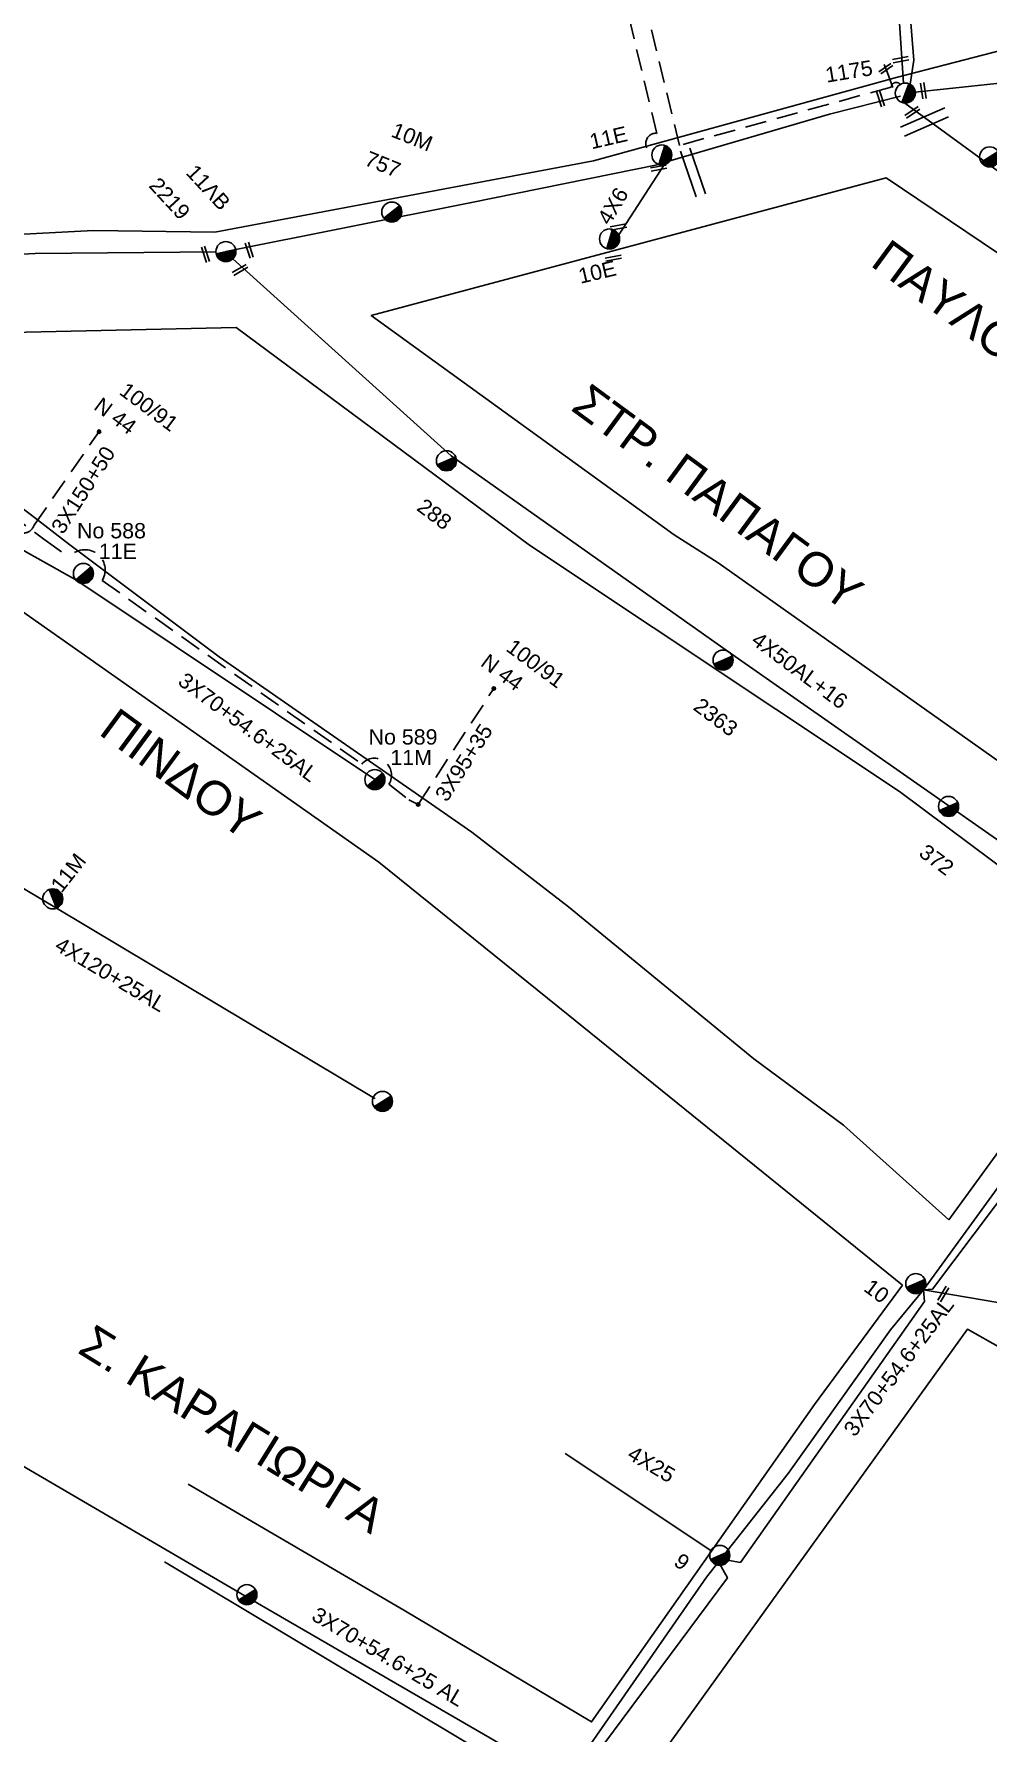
# Model space of a CAD drawing. Header units: millimetres. Extents: x 408 to 3042, y 742 to 1820.
# Drawn here: x 983.5 to 1095.6, y 1163.9 to 1363.6 of the extents above; entities that cross this region are included whole.
import ezdxf

# ---------------------------------------------------------------- set-up
doc = ezdxf.new("R2010")
doc.units = ezdxf.units.MM
doc.linetypes.add('DASHED', pattern=[19.05, 12.7, -6.35])
for name, color, linetype in [('Άγνωστα', 7, 'Continuous'), ('Γυμνά εναέρια ΧΤ και ΦΟΠ (3Φ)   4x50+16AL', 7, 'Continuous'), ('Επιγραφές - Σχήματα', 7, 'Continuous'), ('Καλώδια ΧΤ   3x150AL+50XLPE', 7, 'DASHED'), ('Μηχανική τομή', 7, 'Continuous'), ('Στύλος ΦΜ', 7, 'Continuous'), ('Στύλος ΦΜ @ 1', 7, 'Continuous'), ('Συνδέσεις', 7, 'Continuous'), ('Συνεστραμμένα ΧΤ   3x70+54.6+25 AL', 7, 'SYN_LINE'), ('Συνεστραμμένα ΧΤ   4x120+25 AL', 7, 'SYN_LINE'), ('Τομή', 7, 'Continuous'), ('Υπόβαθρο ΔΕΗ', 7, 'Continuous'), ('Υπόγεια καλώδια Παροχών ΧΤ   4x25', 7, 'DASHED'), ('Υπόγεια καλώδια Παροχών ΧΤ   4x6', 7, 'DASHED')]:
    doc.layers.add(name, color=color, linetype=linetype)
doc.styles.add('arial', font='arial.ttf')
doc.styles.get("Standard").update_dxf_attribs({"font": 'arial.ttf'})
doc.linetypes.add('SYN_LINE', pattern='A,0.5,-0.0001,["/\\/\\/\\/",Standard,S=0.1,R=0,X=0,Y=-0.05],-0.25', length=0.7501)

# ---------------------------------------------------------------- blocks, each defined once
blk = doc.blocks.new('ΜΗΧΑΝΙΚΗ ΤΟΜΗ')
at = {"layer": 'Μηχανική τομή', "ltscale": 40}
for p, q in [((-1.89, 0.78), (1.89, 0.78)), ((1.89, 0), (-1.89, 0))]:
    blk.add_line(p, q, dxfattribs=at)
blk = doc.blocks.new('ΤΟΜΗ')
at = {"layer": 'Τομή', "ltscale": 40}
for p, q in [((-5.68, 0), (5.68, 0)), ((5.68, -2.33), (-5.68, -2.33))]:
    blk.add_line(p, q, dxfattribs=at)
blk = doc.blocks.new('ΥΠΑΡΧΩΝ ΤΣΙΜΕΝΤΕΝΙΟΣ ΣΤΥΛΟΣ')
at = {"layer": 'Στύλος ΦΜ'}
blk.add_hatch(color=7, dxfattribs=at).paths.add_polyline_path([(-1.29, -2.28, 0.574793), (2.62, 0, 0.268822), (1.3, 2.27)])
at = {"layer": 'Στύλος ΦΜ', "color": 7}
blk.add_line((-1.29, -2.28), (1.3, 2.27), dxfattribs=at)
blk.add_circle((0, 0), 2.62, dxfattribs=at)
at = {"layer": 'Στύλος ΦΜ', "flags": 4}
for tag, p in [('ΑΡΙΘΜΟΣ', (-4.68, 8.05)), ('ΤΥΠΟΣ', (-4.91, 3.03))]:
    blk.add_attdef(tag, p, '', height=4, dxfattribs=at)
blk = doc.blocks.new('_ΣΥΝΔΕΣΗ')
at = {"layer": 'Συνδέσεις', "linetype": 'SYN_LINE', "ltscale": 40}
blk.add_hatch(color=256, dxfattribs=at).paths.add_polyline_path([(0.5, -0.01, 1), (-0.5, -0.01, 1)])
at = {"layer": 'Συνδέσεις'}
blk.add_circle((0, -0.01), 0.5, dxfattribs=at)
blk = doc.blocks.new('τομή_')
at = {"layer": 'Επιγραφές - Σχήματα'}
for p, q in [((-1.29, -0.22), (0.13, 0.75)), ((-1.08, -0.46), (0.34, 0.51)), ((-0.66, 0.62), (-0.29, -0.37))]:
    blk.add_line(p, q, dxfattribs=at)

msp = doc.modelspace()

# ---------------------------------------------------------------- linework, layer by layer
at = {"layer": 'Άγνωστα', "color": 1}
msp.add_lwpolyline([(1058.29, 1348.72), (1077.08, 1354.19), (1085.4, 1356.33)], dxfattribs=at)
at = {"layer": 'Άγνωστα', "color": 6}
for points in [[(1006.07, 1338.04), (1006.07, 1338.04), (1034.77, 1343.77), (1057, 1348.28)], [(1006.87, 1337.18), (1032.58, 1314), (1065.19, 1290.97), (1114.82, 1256.25), (1114.82, 1256.25), (1114.82, 1256.25), (1114.94, 1256.17)]]:
    msp.add_lwpolyline(points, dxfattribs=at)
at = {"layer": 'Άγνωστα', "color": 27}
msp.add_lwpolyline([(950.31, 1336.83), (951.81, 1336.15), (983.64, 1337.81), (1004.91, 1338.03)], dxfattribs=at)
at = {"layer": 'Άγνωστα', "color": 30, "linetype": 'DASHED', "ltscale": 0.2}
for points in [[(890.28, 1210.07), (890.71, 1210.94, 0.424111), (888.87, 1216.09), (910.69, 1249.86), (920.86, 1265.59), (934.52, 1286.41), (948.39, 1306.85), (959.14, 1323.24), (984.67, 1304.2), (987.64, 1302.09, -0.938596), (991.52, 1299.35), (1022.04, 1277.76, -0.92341), (1025.24, 1275.38), (1027.58, 1273.56)], [(980.85, 1307.04), (980.85, 1306.28, 0.503176), (982.62, 1304.98, 0.245305), (983.52, 1305.87), (991.15, 1316.86)]]:
    msp.add_lwpolyline(points, format="xyb", dxfattribs=at)
msp.add_lwpolyline([(1027.58, 1273.56), (1028.68, 1273), (1037.58, 1286.65)], dxfattribs=at)
at = {"layer": 'Γυμνά εναέρια ΧΤ και ΦΟΠ (3Φ)   4x50+16AL', "color": 133, "ltscale": 40}
msp.add_lwpolyline([(1085.93, 1355.51), (1100.7, 1344.73), (1121.16, 1329.38), (1145.06, 1311.98), (1164.92, 1298.49), (1198.5, 1274.56), (1253.98, 1237.19)], dxfattribs=at)
at = {"layer": 'Καλώδια ΧΤ   3x150AL+50XLPE', "color": 6, "linetype": 'DASHED', "ltscale": 0.2}
msp.add_lwpolyline([(1056.19, 1349.68, -0.868478), (1056.76, 1351.95), (1042.42, 1411.32), (1053.02, 1413.04, 0.760087), (1055.86, 1413.71)], format="xyb", dxfattribs=at)
at = {"layer": 'Καλώδια ΧΤ   3x150AL+50XLPE', "color": 85, "linetype": 'DASHED', "ltscale": 0.2}
msp.add_lwpolyline([(1085.39, 1357.71, 0.672247), (1084.32, 1357.4), (1059.41, 1350.54), (1044.92, 1410.54), (1053.11, 1411.86, 0.610502), (1056.58, 1413.84)], format="xyb", dxfattribs=at)
at = {"layer": 'Καλώδια ΧΤ   3x150AL+50XLPE', "color": 7, "linetype": 'DASHED', "ltscale": 0.2}
msp.add_lwpolyline([(1083.87, 1359.05), (1084.51, 1357.33)], dxfattribs=at)
at = {"layer": 'Συνεστραμμένα ΧΤ   3x70+54.6+25 AL', "color": 173, "linetype": 'SYN_LINE', "ltscale": 20}
for p, q in [((949.58, 1321.31), (988.41, 1299.42)), ((988.41, 1299.42), (1023.6, 1275.93))]:
    msp.add_line(p, q, dxfattribs=at)
at = {"layer": 'Συνεστραμμένα ΧΤ   3x70+54.6+25 AL', "color": 6, "linetype": 'SYN_LINE', "ltscale": 20}
for points in [[(1085.77, 1357.85), (1083.71, 1388.44), (1098.07, 1422.91)], [(1041.77, 1160.5), (1008.31, 1179.9), (972.66, 1200.74)]]:
    msp.add_lwpolyline(points, dxfattribs=at)
at = {"layer": 'Συνεστραμμένα ΧΤ   3x70+54.6+25 AL', "color": 85, "linetype": 'SYN_LINE', "ltscale": 20}
msp.add_lwpolyline([(1099.38, 1423.17), (1099.35, 1423.17), (1086.06, 1390.48), (1084.6, 1389.21), (1084.91, 1386.43), (1086.97, 1360.56), (1086.54, 1357.73)], dxfattribs=at)
at = {"layer": 'Συνεστραμμένα ΧΤ   3x70+54.6+25 AL', "color": 1, "linetype": 'SYN_LINE', "ltscale": 20}
msp.add_lwpolyline([(1087.15, 1356.78), (1115.14, 1359.79), (1133.87, 1361.16), (1162.76, 1341.05), (1173.81, 1334.5), (1201.12, 1313.59), (1223.33, 1300.56), (1229.27, 1295.62)], dxfattribs=at)
at = {"layer": 'Συνεστραμμένα ΧΤ   3x70+54.6+25 AL', "color": 6, "linetype": 'SYN_LINE', "ltscale": 10}
msp.add_lwpolyline([(1052.27, 1340), (1057.6, 1348.26)], dxfattribs=at)
at = {"layer": 'Συνεστραμμένα ΧΤ   3x70+54.6+25 AL', "color": 85, "ltscale": 20}
msp.add_lwpolyline([(1045.9, 1157.95), (1045.89, 1158.09), (1048.23, 1159.41), (1065.05, 1182.05), (1063.78, 1184.35), (1066.59, 1183.85), (1088.25, 1214.55), (1088.12, 1215.9), (1089.17, 1215.99), (1098.97, 1229.02), (1116.33, 1252.63), (1116.33, 1254.71)], dxfattribs=at)
at = {"layer": 'Συνεστραμμένα ΧΤ   3x70+54.6+25 AL', "color": 27, "linetype": 'SYN_LINE', "ltscale": 20}
for points in [[(1045.71, 1157.74), (1062.6, 1182.09), (1072.19, 1194.31), (1084.25, 1211.2), (1088.12, 1215.9), (1116.12, 1254.42)], [(1088.12, 1215.9), (1107.2, 1212.64)], [(1063.1, 1185.24), (1045.97, 1196.64)]]:
    msp.add_lwpolyline(points, dxfattribs=at)
at = {"layer": 'Συνεστραμμένα ΧΤ   4x120+25 AL', "color": 173, "ltscale": 20}
msp.add_lwpolyline([(930.71, 1291.22), (959.45, 1276.67), (986.16, 1260.81), (1023.59, 1238.42), (1023.59, 1238.42)], dxfattribs=at)
at = {"layer": 'Υπόβαθρο ΔΕΗ'}
msp.add_lwpolyline([(935.41, 1369.61), (915.05, 1365.44), (921.56, 1344.3), (920.96, 1341.4), (922.75, 1334.45), (928.51, 1335.71, -0.004834), (941.32, 1338.4, -0.082541), (963.64, 1339.11), (990.49, 1340.51), (1004.76, 1340.33), (1049.31, 1348.73), (1085.05, 1358.57), (1107.5, 1364.38), (1162.59, 1377.99), (1180.15, 1382.08)], format="xyb", dxfattribs=at)
for points in [[(1118.89, 1262.26), (1146.29, 1301.37), (1102.57, 1334.03), (1083.74, 1346.71), (1023.17, 1330.54), (1058.79, 1304.73), (1063.98, 1301.41), (1114.65, 1265.55), (1118.89, 1262.26)], [(1091.1, 1224.13), (1112.8, 1254), (1085.3, 1274.52), (1041.77, 1303.49), (1007.29, 1329.1), (963.15, 1328.13), (961.03, 1323.75), (983.05, 1307.17), (987.7, 1303.54), (1005.26, 1290.36), (1035, 1269.74), (1046.38, 1260.97), (1068.16, 1243.09), (1078.69, 1235.28), (1091.1, 1224.13)], [(1085.64, 1216.45), (1046.34, 1248.24), (1024.05, 1266.21), (977.92, 1298.65), (955.27, 1315.59), (935.5, 1285.51), (918.13, 1259.33), (897.57, 1228.43), (887.72, 1212.67), (907.5, 1201.2), (941.63, 1179.89), (1002.78, 1143.56), (1024.03, 1130.86), (1042.87, 1157.56), (998.85, 1183.9)], [(1001.63, 1193.03), (1027.01, 1178.24), (1049.07, 1165.09), (1075.29, 1202.44), (1085.64, 1216.45)], [(1244.94, 1126.59), (1169.8, 1167.98), (1093.3, 1211.29), (1057.41, 1161.42), (1100.25, 1135.86), (1123.04, 1120.43), (1149, 1100.33), (1176.43, 1080.68), (1195.28, 1066.77), (1235.37, 1115.15), (1244.94, 1126.59)]]:
    msp.add_lwpolyline(points, dxfattribs=at)

# ---------------------------------------------------------------- block references
at = {"layer": 'Επιγραφές - Σχήματα'}
msp.add_blockref('τομή_', (1084.16, 1359.42), dxfattribs=at)
at = {"layer": 'Μηχανική τομή'}
for p, xscale, yscale, zscale, rotation in [((1085.4, 1360.82), 0.4999999999999998, 0.4999999999999998, 0.4999999999999998, 190.5539492974762), ((1082.88, 1355.97), 0.4999999999999999, 0.4999999999999999, 0.4999999999999999, 287.8886650906091), ((1087.89, 1356.93), 0.4999999999999999, 0.4999999999999999, 0.4999999999999999, 278.2117412699153), ((1086.91, 1354.26), 0.4999999999999998, 0.4999999999999998, 0.4999999999999998, 33.62487198725032), ((1056.94, 1348.05), 0.4999999999999998, 0.4999999999999998, 0.4999999999999998, 190.5539492974762), ((1052.21, 1341.13), 0.4999999999999998, 0.4999999999999998, 0.4999999999999998, 190.5539492974762), ((1003.49, 1337.66), 0.4999999999999999, 0.4999999999999999, 0.4999999999999999, 287.8886650906091), ((1008.63, 1338.15), 0.4999999999999999, 0.4999999999999999, 0.4999999999999999, 287.8886650906091), ((1007.63, 1336.06), 0.4999999999999998, 0.4999999999999998, 0.4999999999999998, 210.188806278646), ((1051.61, 1337.46), 0.4999999999999998, 0.4999999999999998, 0.4999999999999998, 190.5539492974762), ((1090.29, 1215.52), 0.4999999999999998, 0.4999999999999998, 0.4999999999999998, 238.7933027800566)]:
    msp.add_blockref('ΜΗΧΑΝΙΚΗ ΤΟΜΗ', p, dxfattribs=dict(at, xscale=xscale, yscale=yscale, zscale=zscale, rotation=rotation))
at = {"layer": 'Στύλος ΦΜ @ 1', "ltscale": 40}
ref = msp.add_blockref('ΥΠΑΡΧΩΝ ΤΣΙΜΕΝΤΕΝΙΟΣ ΣΤΥΛΟΣ', (1085.98, 1356.69), dxfattribs=dict(at, xscale=0.449999999999818, yscale=0.449999999999818, zscale=0.449999999999818, rotation=9.359628159411399))
ref.add_attrib('ΤΥΠΟΣ', '1175', (1076.73, 1357.91), dxfattribs={"layer": 'Στύλος ΦΜ', "height": 1.8, "rotation": 9.3596, "flags": 4})
ref = msp.add_blockref('ΥΠΑΡΧΩΝ ΤΣΙΜΕΝΤΕΝΙΟΣ ΣΤΥΛΟΣ', (1025.58, 1342.69), dxfattribs=dict(at, xscale=0.4499999999998181, yscale=0.4499999999998181, zscale=0.4499999999998181, rotation=337.8862888639361))
ref.add_attrib('ΤΥΠΟΣ', '10M', (1025.37, 1351.62), dxfattribs={"layer": 'Στύλος ΦΜ', "height": 1.8, "rotation": 337.8863, "flags": 4})
ref.add_attrib('ΑΡΙΘΜΟΣ', '757', (1022.25, 1348.27), dxfattribs={"layer": 'Στύλος ΦΜ', "height": 1.8, "rotation": 337.8863, "flags": 4})
ref = msp.add_blockref('ΥΠΑΡΧΩΝ ΤΣΙΜΕΝΤΕΝΙΟΣ ΣΤΥΛΟΣ', (1057.34, 1349.41), dxfattribs=dict(at, xscale=0.4499999999998181, yscale=0.4499999999998181, zscale=0.4499999999998181, rotation=12.93625642320941))
ref.add_attrib('ΤΥΠΟΣ', '11E', (1049.08, 1350.07), dxfattribs={"layer": 'Στύλος ΦΜ', "height": 1.8, "rotation": 12.9363, "flags": 4})
at = {"layer": 'Στύλος ΦΜ @ 1', "ltscale": 40, "xscale": 0.449999999999818, "yscale": 0.449999999999818, "zscale": 0.449999999999818, "rotation": 331.8060337909106}
for p in [(1095.9, 1349.18), (1024.48, 1238.08), (1008.54, 1180.05)]:
    msp.add_blockref('ΥΠΑΡΧΩΝ ΤΣΙΜΕΝΤΕΝΙΟΣ ΣΤΥΛΟΣ', p, dxfattribs=at)
at = {"layer": 'Στύλος ΦΜ @ 1', "ltscale": 40}
ref = msp.add_blockref('ΥΠΑΡΧΩΝ ΤΣΙΜΕΝΤΕΝΙΟΣ ΣΤΥΛΟΣ', (1006.07, 1338.04), dxfattribs=dict(at, xscale=0.449999999999818, yscale=0.449999999999818, zscale=0.449999999999818, rotation=312.768652248811))
ref.add_attrib('ΤΥΠΟΣ', '2219', (996.9, 1345.73), dxfattribs={"layer": 'Στύλος ΦΜ', "height": 1.8, "rotation": 312.7687, "flags": 4})
ref.add_attrib('ΑΡΙΘΜΟΣ', '11ΛΒ', (1001.26, 1347.25), dxfattribs={"layer": 'Στύλος ΦΜ', "height": 1.8, "rotation": 312.7687, "flags": 4})
ref = msp.add_blockref('ΥΠΑΡΧΩΝ ΤΣΙΜΕΝΤΕΝΙΟΣ ΣΤΥΛΟΣ', (1051.19, 1339.53), dxfattribs=dict(at, xscale=0.4499999999998179, yscale=0.4499999999998179, zscale=0.4499999999998179, rotation=13.27251651003988))
ref.add_attrib('ΤΥΠΟΣ', '10E', (1047.77, 1334.25), dxfattribs={"layer": 'Στύλος ΦΜ', "height": 1.8, "rotation": 13.2725, "flags": 4})
ref = msp.add_blockref('ΥΠΑΡΧΩΝ ΤΣΙΜΕΝΤΕΝΙΟΣ ΣΤΥΛΟΣ', (1032.01, 1313.43), dxfattribs=dict(at, xscale=0.449999999999818, yscale=0.449999999999818, zscale=0.449999999999818, rotation=323.1742690424174))
ref.add_attrib('ΤΥΠΟΣ', '288', (1028.39, 1307.7), dxfattribs={"layer": 'Στύλος ΦΜ', "height": 1.8, "rotation": 323.1743, "flags": 4})
ref = msp.add_blockref('ΥΠΑΡΧΩΝ ΤΣΙΜΕΝΤΕΝΙΟΣ ΣΤΥΛΟΣ', (989.31, 1300.18), dxfattribs=dict(at, xscale=0.4499999999998181, yscale=0.4499999999998181, zscale=0.4499999999998181, rotation=340.0919673255552))
ref.add_attrib('ΤΥΠΟΣ', '11E', (991.12, 1301.88), dxfattribs={"layer": 'Στύλος ΦΜ', "height": 1.8, "flags": 4})
ref.add_attrib('ΑΡΙΘΜΟΣ', 'No 588', (988.56, 1304.31), dxfattribs={"layer": 'Στύλος ΦΜ', "height": 1.8, "flags": 4})
ref = msp.add_blockref('ΥΠΑΡΧΩΝ ΤΣΙΜΕΝΤΕΝΙΟΣ ΣΤΥΛΟΣ', (1064.54, 1289.99), dxfattribs=dict(at, xscale=0.449999999999818, yscale=0.449999999999818, zscale=0.449999999999818, rotation=323.1742690424174))
ref.add_attrib('ΤΥΠΟΣ', '2363', (1060.91, 1284.25), dxfattribs={"layer": 'Στύλος ΦΜ', "height": 1.8, "rotation": 323.1743, "flags": 4})
ref = msp.add_blockref('ΥΠΑΡΧΩΝ ΤΣΙΜΕΝΤΕΝΙΟΣ ΣΤΥΛΟΣ', (1023.59, 1275.93), dxfattribs=dict(at, xscale=0.4499999999998181, yscale=0.4499999999998181, zscale=0.4499999999998181, rotation=340.0919673255552))
ref.add_attrib('ΤΥΠΟΣ', '11M', (1025.41, 1277.63), dxfattribs={"layer": 'Στύλος ΦΜ', "height": 1.8, "flags": 4})
ref.add_attrib('ΑΡΙΘΜΟΣ', 'No 589', (1022.85, 1280.05), dxfattribs={"layer": 'Στύλος ΦΜ', "height": 1.8, "flags": 4})
ref = msp.add_blockref('ΥΠΑΡΧΩΝ ΤΣΙΜΕΝΤΕΝΙΟΣ ΣΤΥΛΟΣ', (1091.06, 1272.77), dxfattribs=dict(at, xscale=0.449999999999818, yscale=0.449999999999818, zscale=0.449999999999818, rotation=323.1742690424174))
ref.add_attrib('ΤΥΠΟΣ', '372', (1087.44, 1267.04), dxfattribs={"layer": 'Στύλος ΦΜ', "height": 1.8, "rotation": 323.1743, "flags": 4})
ref = msp.add_blockref('ΥΠΑΡΧΩΝ ΤΣΙΜΕΝΤΕΝΙΟΣ ΣΤΥΛΟΣ', (985.71, 1261.9), dxfattribs=dict(at, xscale=0.449999999999818, yscale=0.449999999999818, zscale=0.449999999999818, rotation=51.80143696909148))
ref.add_attrib('ΤΥΠΟΣ', '11M', (986.73, 1262.5), dxfattribs={"layer": 'Στύλος ΦΜ', "height": 1.8, "rotation": 51.8014, "flags": 4})
ref = msp.add_blockref('ΥΠΑΡΧΩΝ ΤΣΙΜΕΝΤΕΝΙΟΣ ΣΤΥΛΟΣ', (1087.21, 1216.64), dxfattribs=dict(at, xscale=0.449999999999818, yscale=0.449999999999818, zscale=0.449999999999818, rotation=323.1742690424174))
ref.add_attrib('ΤΥΠΟΣ', '10', (1080.96, 1215.88), dxfattribs={"layer": 'Στύλος ΦΜ', "height": 1.8, "rotation": 323.1743, "flags": 4})
ref = msp.add_blockref('ΥΠΑΡΧΩΝ ΤΣΙΜΕΝΤΕΝΙΟΣ ΣΤΥΛΟΣ', (1064.16, 1184.67), dxfattribs=dict(at, xscale=0.449999999999818, yscale=0.449999999999818, zscale=0.449999999999818, rotation=323.1742690424174))
ref.add_attrib('ΤΥΠΟΣ', '9', (1058.61, 1183.63), dxfattribs={"layer": 'Στύλος ΦΜ', "height": 1.8, "rotation": 323.1743, "flags": 4})
at = {"layer": 'Συνδέσεις', "xscale": 0.4, "yscale": 0.4, "zscale": 0.25}
for p in [(991.15, 1316.86), (1037.58, 1286.65), (1028.68, 1273.01)]:
    msp.add_blockref('_ΣΥΝΔΕΣΗ', p, dxfattribs=at)
at = {"layer": 'Τομή'}
for p, xscale, yscale, zscale, rotation in [((1088.47, 1352.76), 0.4999999999999997, 0.4999999999999997, 0.4999999999999997, 203.5407458411909), ((1061.56, 1347.53), 0.4999999999999996, 0.4999999999999996, 0.4999999999999996, 288.9648631488391)]:
    msp.add_blockref('ΤΟΜΗ', p, dxfattribs=dict(at, xscale=xscale, yscale=yscale, zscale=zscale, rotation=rotation))

# ---------------------------------------------------------------- texts
at = {"ltscale": 40, "char_height": 4, "width": 94.4586, "attachment_point": 1, "style": 'arial'}
for s, insert, rotation in [('ΠΑΥΛΟΥ', (1084.1, 1339.69), 323.6455), ('ΣΤΡ. ΠΑΠΑΓΟΥ', (1048.86, 1322.71), 323.6455), ('ΠΙΝΔΟΥ', (993.34, 1284.57), 323.6455), ('Σ. KAPAΓIΩPΓA', (990.57, 1211.99), 328.2169)]:
    msp.add_mtext(s, dxfattribs=dict(at, insert=insert, rotation=rotation))
at = {"layer": 'Άγνωστα', "ltscale": 40, "char_height": 1.8, "width": 34.5395, "attachment_point": 1, "style": 'arial'}
for s, insert, rotation in [('100/91', (994.48, 1322.79), 323.3675), ('N 44', (991.48, 1321.02), 323.3675), ('3X150+50', (985.4, 1305.65), 57.268), ('4X50AL+16', (1068.8, 1293.45), 323.3675), ('N 44', (1036.97, 1290.85), 323.3675), ('100/91', (1039.97, 1292.61), 323.3675), ('3X70+54.6+25AL', (1001.37, 1288.66), 323.3675), ('3X95+35', (1030.55, 1274.17), 57.268), ('3X70+54.6+25 AL', (1016.92, 1178.71), 329.246)]:
    msp.add_mtext(s, dxfattribs=dict(at, insert=insert, rotation=rotation))
at = {"layer": 'Συνεστραμμένα ΧΤ   3x70+54.6+25 AL', "ltscale": 20, "insert": (1078.59, 1199.59), "char_height": 1.8, "width": 34.5395, "attachment_point": 1, "rotation": 52.9959, "style": 'arial'}
msp.add_mtext('3X70+54.6+25AL', dxfattribs=at)
at = {"layer": 'Συνεστραμμένα ΧΤ   4x120+25 AL', "ltscale": 20, "insert": (986.71, 1257.52), "char_height": 1.8, "width": 34.5395, "attachment_point": 1, "rotation": 329.246, "style": 'arial'}
msp.add_mtext('4X120+25AL', dxfattribs=at)
at = {"layer": 'Υπόγεια καλώδια Παροχών ΧΤ   4x25', "ltscale": 0.2, "insert": (1054.06, 1197.68), "char_height": 1.8, "width": 34.5395, "attachment_point": 1, "rotation": 329.246, "style": 'arial'}
msp.add_mtext('4X25', dxfattribs=at)
at = {"layer": 'Υπόγεια καλώδια Παροχών ΧΤ   4x6', "ltscale": 0.2, "insert": (1049.65, 1341.96), "char_height": 1.8, "width": 34.5395, "attachment_point": 1, "rotation": 58.9901, "style": 'arial'}
msp.add_mtext('4X6', dxfattribs=at)

doc.saveas('drawing.dxf')
